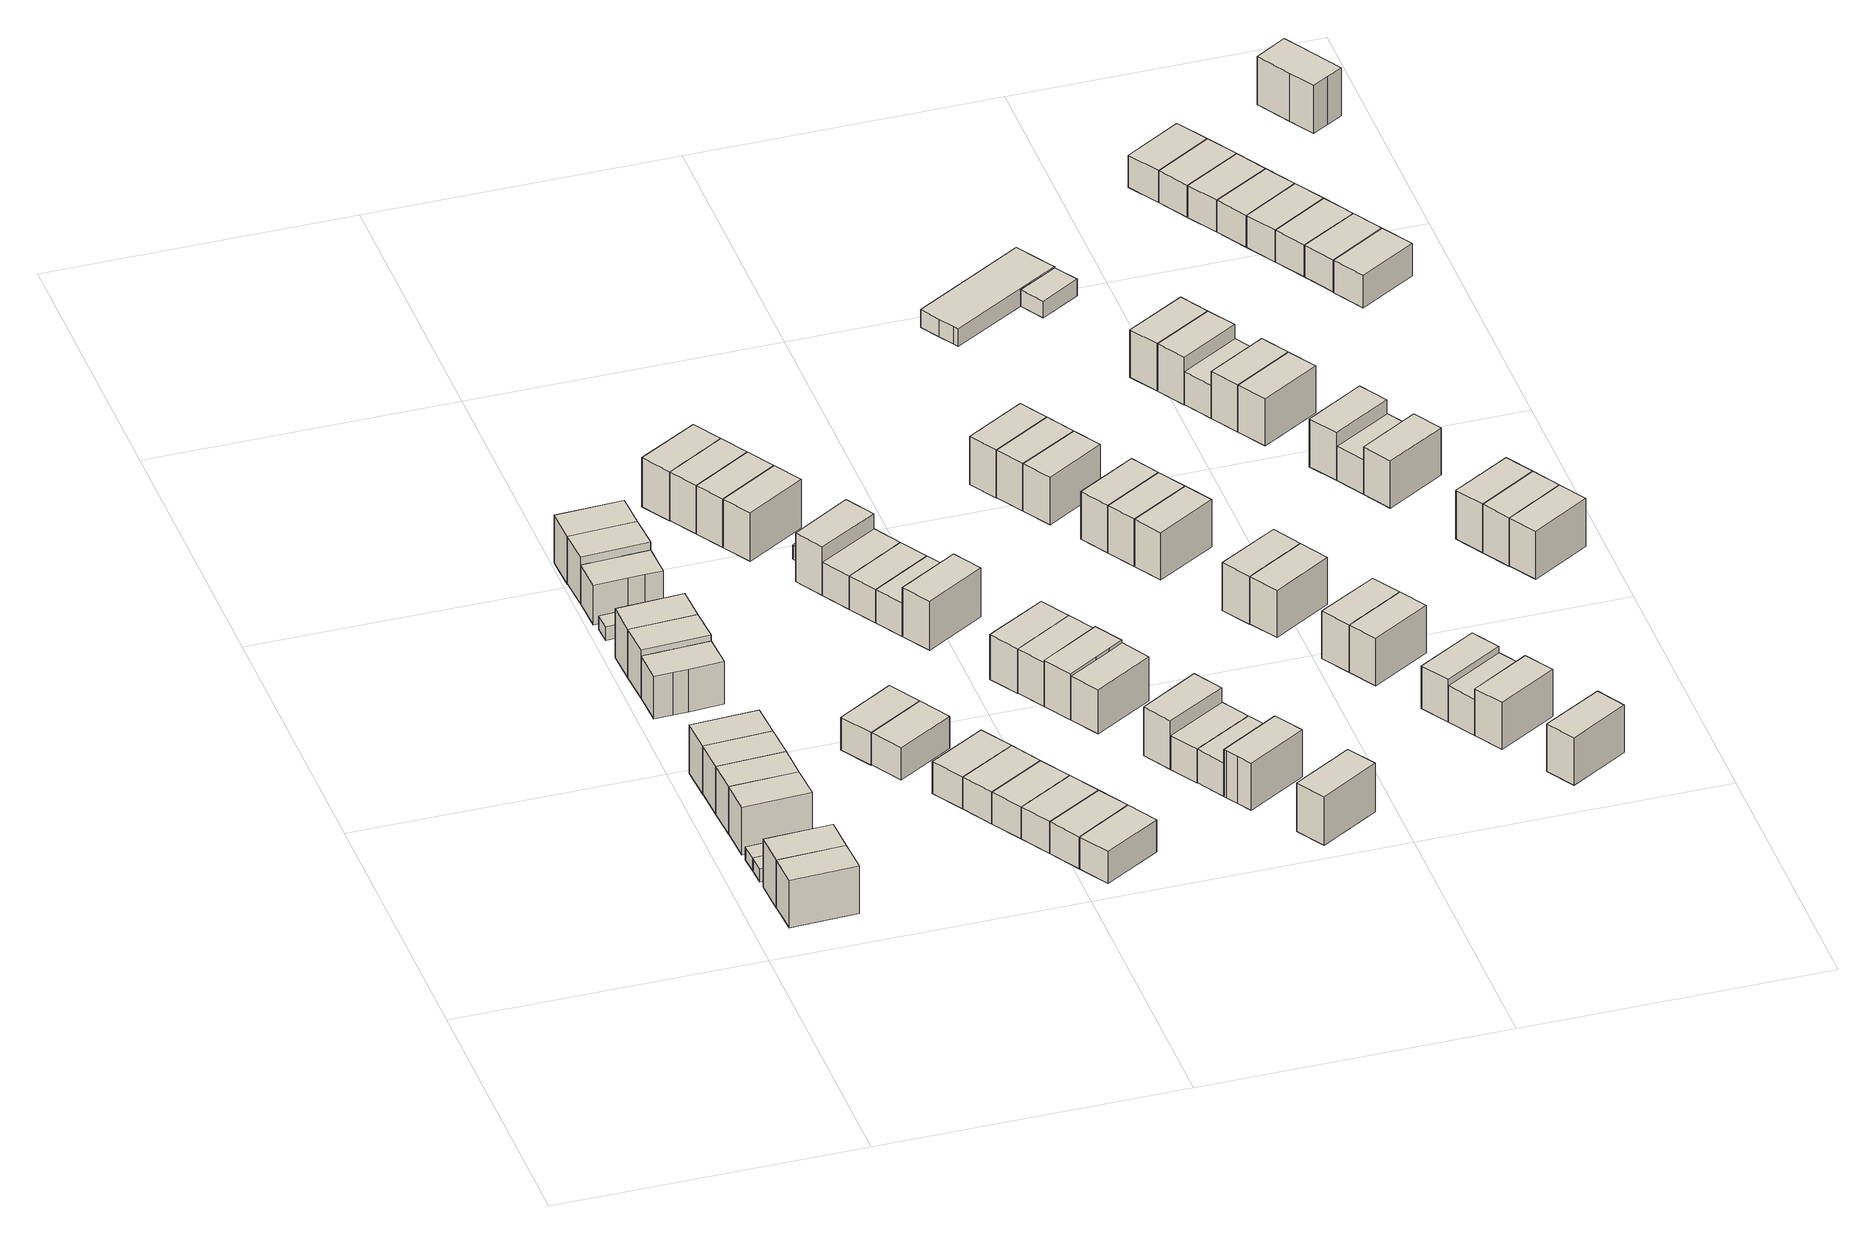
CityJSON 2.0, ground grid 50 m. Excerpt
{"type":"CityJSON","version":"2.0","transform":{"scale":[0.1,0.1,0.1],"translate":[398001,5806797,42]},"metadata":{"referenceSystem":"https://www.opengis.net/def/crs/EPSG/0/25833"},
"CityObjects":{
"building1":{"type":"Building","attributes":{"Gemeindeschluessel":"11000008","BezugspunktDach":"2200","function":"31001_1010","measuredHeight":8.62,"storeysAboveGround":2},"address":[{"country":"Germany","locality":"Berlin","thoroughfareNumber":"161","thoroughfareName":"Schönefelder Straße"}],"geometry":[{"type":"Solid","lod":"1","boundaries":[[[[0,1,2,3]],[[4,5,6,7]],[[4,7,3,2]],[[5,4,2,1]],[[6,5,1,0]],[[7,6,0,3]]]]}]},
"building2":{"type":"Building","attributes":{"Gemeindeschluessel":"11000008","BezugspunktDach":"2200","function":"31001_2463","measuredHeight":2.38,"storeysAboveGround":1},"address":[{"country":"Germany","locality":"Berlin","thoroughfareNumber":"159 (1)","thoroughfareName":"Schönefelder Straße"}],"geometry":[{"type":"Solid","lod":"1","boundaries":[[[[8,9,10,11]],[[12,13,14,15]],[[12,15,11,10]],[[13,12,10,9]],[[14,13,9,8]],[[15,14,8,11]]]]}]},
"building3":{"type":"Building","attributes":{"Gemeindeschluessel":"11000008","BezugspunktDach":"2200","function":"31001_2463","measuredHeight":2.4,"storeysAboveGround":1},"address":[{"country":"Germany","locality":"Berlin","thoroughfareNumber":"157 (1)","thoroughfareName":"Schönefelder Straße"}],"geometry":[{"type":"Solid","lod":"1","boundaries":[[[[11,10,16,17]],[[18,12,15,19]],[[18,19,17,16]],[[12,18,16,10]],[[15,12,10,11]],[[19,15,11,17]]]]}]},
"building4":{"type":"Building","attributes":{"Gemeindeschluessel":"11000008","BezugspunktDach":"2200","function":"31001_1010","measuredHeight":8.66,"storeysAboveGround":2},"address":[{"country":"Germany","locality":"Berlin","thoroughfareNumber":"159","thoroughfareName":"Schönefelder Straße"}],"geometry":[{"type":"Solid","lod":"1","boundaries":[[[[3,2,20,21]],[[22,23,24,25]],[[22,25,21,20]],[[23,22,20,2]],[[24,23,2,3]],[[25,24,3,21]]]]}]},
"building5":{"type":"Building","attributes":{"Gemeindeschluessel":"11000008","BezugspunktDach":"2200","function":"31001_1010","measuredHeight":8.6,"storeysAboveGround":2},"address":[{"country":"Germany","locality":"Berlin","thoroughfareNumber":"157","thoroughfareName":"Schönefelder Straße"}],"geometry":[{"type":"Solid","lod":"1","boundaries":[[[[26,27,28,29]],[[30,31,32,33]],[[30,33,29,28]],[[31,30,28,27]],[[32,31,27,26]],[[33,32,26,29]]]]}]},
"building6":{"type":"Building","attributes":{"Gemeindeschluessel":"11000008","BezugspunktDach":"2200","function":"31001_1010","measuredHeight":8.68,"storeysAboveGround":2},"address":[{"country":"Germany","locality":"Berlin","thoroughfareNumber":"155","thoroughfareName":"Schönefelder Straße"}],"geometry":[{"type":"Solid","lod":"1","boundaries":[[[[29,28,34,35]],[[36,37,38,39]],[[36,39,35,34]],[[37,36,34,28]],[[38,37,28,29]],[[39,38,29,35]]]]}]},
"building7":{"type":"Building","attributes":{"Gemeindeschluessel":"11000008","BezugspunktDach":"2200","function":"31001_1010","measuredHeight":8.7,"storeysAboveGround":2},"address":[{"country":"Germany","locality":"Berlin","thoroughfareNumber":"153","thoroughfareName":"Schönefelder Straße"}],"geometry":[{"type":"Solid","lod":"1","boundaries":[[[[35,34,40,41]],[[42,36,39,43]],[[42,43,41,40]],[[36,42,40,34]],[[39,36,34,35]],[[43,39,35,41]]]]}]},
"building8":{"type":"Building","attributes":{"Gemeindeschluessel":"11000008","BezugspunktDach":"2200","function":"31001_1010","measuredHeight":8.74,"storeysAboveGround":2},"address":[{"country":"Germany","locality":"Berlin","thoroughfareNumber":"151","thoroughfareName":"Schönefelder Straße"}],"geometry":[{"type":"Solid","lod":"1","boundaries":[[[[41,40,44,45]],[[46,47,48,49]],[[46,49,45,44]],[[47,46,44,40]],[[48,47,40,41]],[[49,48,41,45]]]]}]},
"building9":{"type":"Building","attributes":{"Gemeindeschluessel":"11000008","BezugspunktDach":"2200","function":"31001_1010","measuredHeight":8.68,"storeysAboveGround":2},"address":[{"country":"Germany","locality":"Berlin","thoroughfareNumber":"145","thoroughfareName":"Schönefelder Straße"}],"geometry":[{"type":"Solid","lod":"1","boundaries":[[[[50,51,52,53,54,55,56,57]],[[58,59,60,61,62,63,64,65]],[[58,65,57,56]],[[59,58,56,55]],[[60,59,55,54]],[[61,60,54,53]],[[62,61,53,52]],[[63,62,52,51]],[[64,63,51,50]],[[65,64,50,57]]]]}]},
"building10":{"type":"Building","attributes":{"Gemeindeschluessel":"11000008","BezugspunktDach":"2200","function":"31001_1010","measuredHeight":8.74,"storeysAboveGround":2},"address":[{"country":"Germany","locality":"Berlin","thoroughfareNumber":"143","thoroughfareName":"Schönefelder Straße"}],"geometry":[{"type":"Solid","lod":"1","boundaries":[[[[66,67,68,69]],[[70,60,65,71]],[[70,71,69,68]],[[60,70,68,67]],[[65,60,67,66]],[[71,65,66,69]]]]}]},
"building11":{"type":"Building","attributes":{"Gemeindeschluessel":"11000008","BezugspunktDach":"2200","function":"31001_1010","measuredHeight":8.75,"storeysAboveGround":2},"address":[{"country":"Germany","locality":"Berlin","thoroughfareNumber":"141","thoroughfareName":"Schönefelder Straße"}],"geometry":[{"type":"Solid","lod":"1","boundaries":[[[[69,68,72,73]],[[74,70,71,75]],[[74,75,73,72]],[[70,74,72,68]],[[71,70,68,69]],[[75,71,69,73]]]]}]},
"building12":{"type":"Building","attributes":{"Gemeindeschluessel":"11000008","BezugspunktDach":"2200","function":"31001_2463","measuredHeight":2.41,"storeysAboveGround":1},"address":[{"country":"Germany","locality":"Berlin","thoroughfareNumber":"139 (1)","thoroughfareName":"Schönefelder Straße"}],"geometry":[{"type":"Solid","lod":"1","boundaries":[[[[76,77,78,79]],[[80,81,82,83]],[[80,83,79,78]],[[81,80,78,77]],[[82,81,77,76]],[[83,82,76,79]]]]}]},
"building13":{"type":"Building","attributes":{"Gemeindeschluessel":"11000008","BezugspunktDach":"2200","function":"31001_1010","measuredHeight":8.63,"storeysAboveGround":2},"address":[{"country":"Germany","locality":"Berlin","thoroughfareNumber":"139","thoroughfareName":"Schönefelder Straße"}],"geometry":[{"type":"Solid","lod":"1","boundaries":[[[[84,85,86,87,88,89,90,91]],[[92,93,94,95,96,97,98,99]],[[92,99,91,90]],[[93,92,90,89]],[[94,93,89,88]],[[95,94,88,87]],[[96,95,87,86]],[[97,96,86,85]],[[98,97,85,84]],[[99,98,84,91]]]]}]},
"building14":{"type":"Building","attributes":{"Gemeindeschluessel":"11000008","BezugspunktDach":"2200","function":"31001_1010","measuredHeight":8.62,"storeysAboveGround":2},"address":[{"country":"Germany","locality":"Berlin","thoroughfareNumber":"137","thoroughfareName":"Schönefelder Straße"}],"geometry":[{"type":"Solid","lod":"1","boundaries":[[[[100,101,102,103]],[[104,94,99,105]],[[104,105,103,102]],[[94,104,102,101]],[[99,94,101,100]],[[105,99,100,103]]]]}]},
"building15":{"type":"Building","attributes":{"Gemeindeschluessel":"11000008","BezugspunktDach":"2200","function":"31001_1010","measuredHeight":8.71,"storeysAboveGround":2},"address":[{"country":"Germany","locality":"Berlin","thoroughfareNumber":"41","thoroughfareName":"Ursulinenstraße"}],"geometry":[{"type":"Solid","lod":"1","boundaries":[[[[103,102,106,107]],[[108,109,110,111]],[[108,111,107,106]],[[109,108,106,102]],[[110,109,102,103]],[[111,110,103,107]]]]}]},
"building16":{"type":"Building","attributes":{"Gemeindeschluessel":"11000008","BezugspunktDach":"2200","function":"31001_1010","measuredHeight":5.9,"storeysAboveGround":2},"address":[{"country":"Germany","locality":"Berlin","thoroughfareNumber":"64","thoroughfareName":"Lieselotte-Berger-Straße"}],"geometry":[{"type":"Solid","lod":"1","boundaries":[[[[112,113,114,115]],[[116,117,118,119]],[[116,119,115,114]],[[117,116,114,113]],[[118,117,113,112]],[[119,118,112,115]]]]}]},
"building17":{"type":"Building","attributes":{"Gemeindeschluessel":"11000008","BezugspunktDach":"2200","function":"31001_1010","measuredHeight":5.82,"storeysAboveGround":2},"address":[{"country":"Germany","locality":"Berlin","thoroughfareNumber":"64A","thoroughfareName":"Lieselotte-Berger-Straße"}],"geometry":[{"type":"Solid","lod":"1","boundaries":[[[[120,121,113,112]],[[122,123,124,125]],[[122,125,112,113]],[[123,122,113,121]],[[124,123,121,120]],[[125,124,120,112]]]]}]},
"building18":{"type":"Building","attributes":{"Gemeindeschluessel":"11000008","BezugspunktDach":"2200","function":"31001_1010","measuredHeight":5.88,"storeysAboveGround":2},"address":[{"country":"Germany","locality":"Berlin","thoroughfareNumber":"66","thoroughfareName":"Lieselotte-Berger-Straße"}],"geometry":[{"type":"Solid","lod":"1","boundaries":[[[[126,127,128,129]],[[130,131,132,133]],[[130,133,129,128]],[[131,130,128,127]],[[132,131,127,126]],[[133,132,126,129]]]]}]},
"building19":{"type":"Building","attributes":{"Gemeindeschluessel":"11000008","BezugspunktDach":"2200","function":"31001_1010","measuredHeight":5.82,"storeysAboveGround":2},"address":[{"country":"Germany","locality":"Berlin","thoroughfareNumber":"66A","thoroughfareName":"Lieselotte-Berger-Straße"}],"geometry":[{"type":"Solid","lod":"1","boundaries":[[[[134,135,127,126]],[[131,136,137,132]],[[131,132,126,127]],[[136,131,127,135]],[[137,136,135,134]],[[132,137,134,126]]]]}]},
"building20":{"type":"Building","attributes":{"Gemeindeschluessel":"11000008","BezugspunktDach":"2200","function":"31001_1010","measuredHeight":5.8,"storeysAboveGround":2},"address":[{"country":"Germany","locality":"Berlin","thoroughfareNumber":"66B","thoroughfareName":"Lieselotte-Berger-Straße"}],"geometry":[{"type":"Solid","lod":"1","boundaries":[[[[138,139,135,134]],[[136,140,141,137]],[[136,137,134,135]],[[140,136,135,139]],[[141,140,139,138]],[[137,141,138,134]]]]}]},
"building21":{"type":"Building","attributes":{"Gemeindeschluessel":"11000008","BezugspunktDach":"2200","function":"31001_1010","measuredHeight":5.81,"storeysAboveGround":2},"address":[{"country":"Germany","locality":"Berlin","thoroughfareNumber":"66C","thoroughfareName":"Lieselotte-Berger-Straße"}],"geometry":[{"type":"Solid","lod":"1","boundaries":[[[[142,143,139,138]],[[140,144,145,141]],[[140,141,138,139]],[[144,140,139,143]],[[145,144,143,142]],[[141,145,142,138]]]]}]},
"building22":{"type":"Building","attributes":{"Gemeindeschluessel":"11000008","BezugspunktDach":"2200","function":"31001_1010","measuredHeight":5.82,"storeysAboveGround":2},"address":[{"country":"Germany","locality":"Berlin","thoroughfareNumber":"66D","thoroughfareName":"Lieselotte-Berger-Straße"}],"geometry":[{"type":"Solid","lod":"1","boundaries":[[[[146,147,143,142]],[[144,148,149,145]],[[144,145,142,143]],[[148,144,143,147]],[[149,148,147,146]],[[145,149,146,142]]]]}]},
"building23":{"type":"Building","attributes":{"Gemeindeschluessel":"11000008","BezugspunktDach":"2200","function":"31001_1010","measuredHeight":5.81,"storeysAboveGround":2},"address":[{"country":"Germany","locality":"Berlin","thoroughfareNumber":"66E","thoroughfareName":"Lieselotte-Berger-Straße"}],"geometry":[{"type":"Solid","lod":"1","boundaries":[[[[150,151,147,146]],[[148,152,153,149]],[[148,149,146,147]],[[152,148,147,151]],[[153,152,151,150]],[[149,153,150,146]]]]}]},
"building24":{"type":"Building","attributes":{"Gemeindeschluessel":"11000008","BezugspunktDach":"2200","function":"31001_1010","measuredHeight":8.92,"storeysAboveGround":2},"address":[{"country":"Germany","locality":"Berlin","thoroughfareNumber":"10","thoroughfareName":"Friederike-Nadig-Straße"}],"geometry":[{"type":"Solid","lod":"1","boundaries":[[[[154,155,156,157]],[[158,159,160,161]],[[158,161,157,156]],[[159,158,156,155]],[[160,159,155,154]],[[161,160,154,157]]]]}]},
"building25":{"type":"Building","attributes":{"Gemeindeschluessel":"11000008","BezugspunktDach":"2200","function":"31001_1010","measuredHeight":8.83,"storeysAboveGround":2},"address":[{"country":"Germany","locality":"Berlin","thoroughfareNumber":"10A","thoroughfareName":"Friederike-Nadig-Straße"}],"geometry":[{"type":"Solid","lod":"1","boundaries":[[[[162,163,155,154]],[[164,165,166,167]],[[164,167,154,155]],[[165,164,155,163]],[[166,165,163,162]],[[167,166,162,154]]]]}]},
"building26":{"type":"Building","attributes":{"Gemeindeschluessel":"11000008","BezugspunktDach":"2200","function":"31001_1010","measuredHeight":8.81,"storeysAboveGround":2},"address":[{"country":"Germany","locality":"Berlin","thoroughfareNumber":"12","thoroughfareName":"Friederike-Nadig-Straße"}],"geometry":[{"type":"Solid","lod":"1","boundaries":[[[[168,169,163,162]],[[165,170,171,166]],[[165,166,162,163]],[[170,165,163,169]],[[171,170,169,168]],[[166,171,168,162]]]]}]},
"building27":{"type":"Building","attributes":{"Gemeindeschluessel":"11000008","BezugspunktDach":"2200","function":"31001_1010","measuredHeight":8.83,"storeysAboveGround":2},"address":[{"country":"Germany","locality":"Berlin","thoroughfareNumber":"12A","thoroughfareName":"Friederike-Nadig-Straße"}],"geometry":[{"type":"Solid","lod":"1","boundaries":[[[[172,173,169,168]],[[170,174,175,171]],[[170,171,168,169]],[[174,170,169,173]],[[175,174,173,172]],[[171,175,172,168]]]]}]},
"building28":{"type":"Building","attributes":{"Gemeindeschluessel":"11000008","BezugspunktDach":"2200","function":"31001_1010","measuredHeight":8.87,"storeysAboveGround":2},"address":[{"country":"Germany","locality":"Berlin","thoroughfareNumber":"14","thoroughfareName":"Friederike-Nadig-Straße"}],"geometry":[{"type":"Solid","lod":"1","boundaries":[[[[176,177,178,179]],[[180,181,182,183]],[[180,183,179,178]],[[181,180,178,177]],[[182,181,177,176]],[[183,182,176,179]]]]}]},
"building29":{"type":"Building","attributes":{"Gemeindeschluessel":"11000008","BezugspunktDach":"2200","function":"31001_2463","measuredHeight":2.55,"storeysAboveGround":1},"address":[{"country":"Germany","locality":"Berlin","thoroughfareNumber":"14 (1)","thoroughfareName":"Friederike-Nadig-Straße"}],"geometry":[{"type":"Solid","lod":"1","boundaries":[[[[184,185,186,187]],[[188,189,190,191]],[[188,191,187,186]],[[189,188,186,185]],[[190,189,185,184]],[[191,190,184,187]]]]}]},
"building30":{"type":"Building","attributes":{"Gemeindeschluessel":"11000008","BezugspunktDach":"2200","function":"31001_1010","measuredHeight":6.05,"storeysAboveGround":2},"address":[{"country":"Germany","locality":"Berlin","thoroughfareNumber":"14A","thoroughfareName":"Friederike-Nadig-Straße"}],"geometry":[{"type":"Solid","lod":"1","boundaries":[[[[192,193,194,195]],[[181,196,197,182]],[[181,182,195,194]],[[196,181,194,193]],[[197,196,193,192]],[[182,197,192,195]]]]}]},
"building31":{"type":"Building","attributes":{"Gemeindeschluessel":"11000008","BezugspunktDach":"2200","function":"31001_1010","measuredHeight":6.08,"storeysAboveGround":2},"address":[{"country":"Germany","locality":"Berlin","thoroughfareNumber":"16","thoroughfareName":"Friederike-Nadig-Straße"}],"geometry":[{"type":"Solid","lod":"1","boundaries":[[[[198,199,193,192]],[[196,200,201,197]],[[196,197,192,193]],[[200,196,193,199]],[[201,200,199,198]],[[197,201,198,192]]]]}]},
"building32":{"type":"Building","attributes":{"Gemeindeschluessel":"11000008","BezugspunktDach":"2200","function":"31001_1010","measuredHeight":6.08,"storeysAboveGround":2},"address":[{"country":"Germany","locality":"Berlin","thoroughfareNumber":"16A","thoroughfareName":"Friederike-Nadig-Straße"}],"geometry":[{"type":"Solid","lod":"1","boundaries":[[[[202,203,199,198]],[[200,204,205,201]],[[200,201,198,199]],[[204,200,199,203]],[[205,204,203,202]],[[201,205,202,198]]]]}]},
"building33":{"type":"Building","attributes":{"Gemeindeschluessel":"11000008","BezugspunktDach":"2200","function":"31001_1010","measuredHeight":8.86,"storeysAboveGround":2},"address":[{"country":"Germany","locality":"Berlin","thoroughfareNumber":"16B","thoroughfareName":"Friederike-Nadig-Straße"}],"geometry":[{"type":"Solid","lod":"1","boundaries":[[[[206,207,208,209]],[[204,210,211,205]],[[204,205,209,208]],[[210,204,208,207]],[[211,210,207,206]],[[205,211,206,209]]]]}]},
"building34":{"type":"Building","attributes":{"Gemeindeschluessel":"11000008","BezugspunktDach":"2200","function":"31001_1010","measuredHeight":8.06,"storeysAboveGround":2},"address":[{"country":"Germany","locality":"Berlin","thoroughfareNumber":"18","thoroughfareName":"Friederike-Nadig-Straße"}],"geometry":[{"type":"Solid","lod":"1","boundaries":[[[[212,213,214,215]],[[216,217,218,219]],[[216,219,215,214]],[[217,216,214,213]],[[218,217,213,212]],[[219,218,212,215]]]]}]},
"building35":{"type":"Building","attributes":{"Gemeindeschluessel":"11000008","BezugspunktDach":"2200","function":"31001_1010","measuredHeight":8.03,"storeysAboveGround":2},"address":[{"country":"Germany","locality":"Berlin","thoroughfareNumber":"18A","thoroughfareName":"Friederike-Nadig-Straße"}],"geometry":[{"type":"Solid","lod":"1","boundaries":[[[[220,221,213,212]],[[222,223,224,225]],[[222,225,212,213]],[[223,222,213,221]],[[224,223,221,220]],[[225,224,220,212]]]]}]},
"building36":{"type":"Building","attributes":{"Gemeindeschluessel":"11000008","BezugspunktDach":"2200","function":"31001_1010","measuredHeight":8.85,"storeysAboveGround":2},"address":[{"country":"Germany","locality":"Berlin","thoroughfareNumber":"20","thoroughfareName":"Friederike-Nadig-Straße"}],"geometry":[{"type":"Solid","lod":"1","boundaries":[[[[226,227,228,229,230,231,232,233]],[[234,235,223,236,237,238,239,224]],[[234,224,233,232]],[[235,234,232,231]],[[223,235,231,230]],[[236,223,230,229]],[[237,236,229,228]],[[238,237,228,227]],[[239,238,227,226]],[[224,239,226,233]]]]}]},
"building37":{"type":"Building","attributes":{"Gemeindeschluessel":"11000008","BezugspunktDach":"2200","function":"31001_1010","measuredHeight":8.03,"storeysAboveGround":2},"address":[{"country":"Germany","locality":"Berlin","thoroughfareNumber":"20A","thoroughfareName":"Friederike-Nadig-Straße"}],"geometry":[{"type":"Solid","lod":"1","boundaries":[[[[240,241,242,243]],[[236,244,245,239]],[[236,239,243,242]],[[244,236,242,241]],[[245,244,241,240]],[[239,245,240,243]]]]}]},
"building38":{"type":"Building","attributes":{"Gemeindeschluessel":"11000008","BezugspunktDach":"2200","function":"31001_1010","measuredHeight":8.77,"storeysAboveGround":2},"address":[{"country":"Germany","locality":"Berlin","thoroughfareNumber":"22","thoroughfareName":"Friederike-Nadig-Straße"}],"geometry":[{"type":"Solid","lod":"1","boundaries":[[[[246,247,248,249]],[[250,251,252,253]],[[250,253,249,248]],[[251,250,248,247]],[[252,251,247,246]],[[253,252,246,249]]]]}]},
"building39":{"type":"Building","attributes":{"Gemeindeschluessel":"11000008","BezugspunktDach":"2200","function":"31001_1010","measuredHeight":6.12,"storeysAboveGround":2},"address":[{"country":"Germany","locality":"Berlin","thoroughfareNumber":"22A","thoroughfareName":"Friederike-Nadig-Straße"}],"geometry":[{"type":"Solid","lod":"1","boundaries":[[[[254,255,256,257]],[[251,258,259,252]],[[251,252,257,256]],[[258,251,256,255]],[[259,258,255,254]],[[252,259,254,257]]]]}]},
"building40":{"type":"Building","attributes":{"Gemeindeschluessel":"11000008","BezugspunktDach":"2200","function":"31001_1010","measuredHeight":6.08,"storeysAboveGround":2},"address":[{"country":"Germany","locality":"Berlin","thoroughfareNumber":"24","thoroughfareName":"Friederike-Nadig-Straße"}],"geometry":[{"type":"Solid","lod":"1","boundaries":[[[[260,261,255,254]],[[262,263,264,265]],[[262,265,254,255]],[[263,262,255,261]],[[264,263,261,260]],[[265,264,260,254]]]]}]},
"building41":{"type":"Building","attributes":{"Gemeindeschluessel":"11000008","BezugspunktDach":"2200","function":"31001_1010","measuredHeight":8.82,"storeysAboveGround":2},"address":[{"country":"Germany","locality":"Berlin","thoroughfareNumber":"24A","thoroughfareName":"Friederike-Nadig-Straße"}],"geometry":[{"type":"Solid","lod":"1","boundaries":[[[[266,267,268,269,270,271,272,273]],[[263,274,275,276,277,278,279,264]],[[263,264,273,272]],[[274,263,272,271]],[[275,274,271,270]],[[276,275,270,269]],[[277,276,269,268]],[[278,277,268,267]],[[279,278,267,266]],[[264,279,266,273]]]]}]},
"building42":{"type":"Building","attributes":{"Gemeindeschluessel":"11000008","BezugspunktDach":"2200","function":"31001_1010","measuredHeight":8.88,"storeysAboveGround":2},"address":[{"country":"Germany","locality":"Berlin","thoroughfareNumber":"26","thoroughfareName":"Friederike-Nadig-Straße"}],"geometry":[{"type":"Solid","lod":"1","boundaries":[[[[280,281,282,283]],[[284,285,286,287]],[[284,287,283,282]],[[285,284,282,281]],[[286,285,281,280]],[[287,286,280,283]]]]}]},
"building43":{"type":"Building","attributes":{"Gemeindeschluessel":"11000008","BezugspunktDach":"2200","function":"31001_1010","measuredHeight":8.72,"storeysAboveGround":2},"address":[{"country":"Germany","locality":"Berlin","thoroughfareNumber":"11","thoroughfareName":"Friederike-Nadig-Straße"}],"geometry":[{"type":"Solid","lod":"1","boundaries":[[[[288,289,290,291]],[[292,293,294,295]],[[292,295,291,290]],[[293,292,290,289]],[[294,293,289,288]],[[295,294,288,291]]]]}]},
"building44":{"type":"Building","attributes":{"Gemeindeschluessel":"11000008","BezugspunktDach":"2200","function":"31001_1010","measuredHeight":8.63,"storeysAboveGround":2},"address":[{"country":"Germany","locality":"Berlin","thoroughfareNumber":"11A","thoroughfareName":"Friederike-Nadig-Straße"}],"geometry":[{"type":"Solid","lod":"1","boundaries":[[[[296,297,289,288]],[[298,299,300,301]],[[298,301,288,289]],[[299,298,289,297]],[[300,299,297,296]],[[301,300,296,288]]]]}]},
"building45":{"type":"Building","attributes":{"Gemeindeschluessel":"11000008","BezugspunktDach":"2200","function":"31001_1010","measuredHeight":8.63,"storeysAboveGround":2},"address":[{"country":"Germany","locality":"Berlin","thoroughfareNumber":"13","thoroughfareName":"Friederike-Nadig-Straße"}],"geometry":[{"type":"Solid","lod":"1","boundaries":[[[[302,303,297,296]],[[299,304,305,300]],[[299,300,296,297]],[[304,299,297,303]],[[305,304,303,302]],[[300,305,302,296]]]]}]},
"building46":{"type":"Building","attributes":{"Gemeindeschluessel":"11000008","BezugspunktDach":"2200","function":"31001_1010","measuredHeight":8.62,"storeysAboveGround":2},"address":[{"country":"Germany","locality":"Berlin","thoroughfareNumber":"15","thoroughfareName":"Friederike-Nadig-Straße"}],"geometry":[{"type":"Solid","lod":"1","boundaries":[[[[306,307,308,309]],[[310,311,312,313]],[[310,313,309,308]],[[311,310,308,307]],[[312,311,307,306]],[[313,312,306,309]]]]}]},
"building47":{"type":"Building","attributes":{"Gemeindeschluessel":"11000008","BezugspunktDach":"2200","function":"31001_1010","measuredHeight":8.59,"storeysAboveGround":2},"address":[{"country":"Germany","locality":"Berlin","thoroughfareNumber":"15A","thoroughfareName":"Friederike-Nadig-Straße"}],"geometry":[{"type":"Solid","lod":"1","boundaries":[[[[314,315,307,306]],[[311,316,317,312]],[[311,312,306,307]],[[316,311,307,315]],[[317,316,315,314]],[[312,317,314,306]]]]}]},
"building48":{"type":"Building","attributes":{"Gemeindeschluessel":"11000008","BezugspunktDach":"2200","function":"31001_1010","measuredHeight":8.59,"storeysAboveGround":2},"address":[{"country":"Germany","locality":"Berlin","thoroughfareNumber":"15B","thoroughfareName":"Friederike-Nadig-Straße"}],"geometry":[{"type":"Solid","lod":"1","boundaries":[[[[318,319,315,314]],[[316,320,321,317]],[[316,317,314,315]],[[320,316,315,319]],[[321,320,319,318]],[[317,321,318,314]]]]}]},
"building49":{"type":"Building","attributes":{"Gemeindeschluessel":"11000008","BezugspunktDach":"2200","function":"31001_1010","measuredHeight":8.66,"storeysAboveGround":2},"address":[{"country":"Germany","locality":"Berlin","thoroughfareNumber":"17","thoroughfareName":"Friederike-Nadig-Straße"}],"geometry":[{"type":"Solid","lod":"1","boundaries":[[[[322,323,324,325]],[[326,327,328,329]],[[326,329,325,324]],[[327,326,324,323]],[[328,327,323,322]],[[329,328,322,325]]]]}]},
"building50":{"type":"Building","attributes":{"Gemeindeschluessel":"11000008","BezugspunktDach":"2200","function":"31001_1010","measuredHeight":8.59,"storeysAboveGround":2},"address":[{"country":"Germany","locality":"Berlin","thoroughfareNumber":"17A","thoroughfareName":"Friederike-Nadig-Straße"}],"geometry":[{"type":"Solid","lod":"1","boundaries":[[[[330,331,323,322]],[[332,333,334,335]],[[332,335,322,323]],[[333,332,323,331]],[[334,333,331,330]],[[335,334,330,322]]]]}]},
"building51":{"type":"Building","attributes":{"Gemeindeschluessel":"11000008","BezugspunktDach":"2200","function":"31001_1010","measuredHeight":8.56,"storeysAboveGround":2},"address":[{"country":"Germany","locality":"Berlin","thoroughfareNumber":"19","thoroughfareName":"Friederike-Nadig-Straße"}],"geometry":[{"type":"Solid","lod":"1","boundaries":[[[[336,337,338,339]],[[340,341,342,343]],[[340,343,339,338]],[[341,340,338,337]],[[342,341,337,336]],[[343,342,336,339]]]]}]},
"building52":{"type":"Building","attributes":{"Gemeindeschluessel":"11000008","BezugspunktDach":"2200","function":"31001_1010","measuredHeight":8.59,"storeysAboveGround":2},"address":[{"country":"Germany","locality":"Berlin","thoroughfareNumber":"19A","thoroughfareName":"Friederike-Nadig-Straße"}],"geometry":[{"type":"Solid","lod":"1","boundaries":[[[[344,345,337,336]],[[341,346,347,342]],[[341,342,336,337]],[[346,341,337,345]],[[347,346,345,344]],[[342,347,344,336]]]]}]},
"building53":{"type":"Building","attributes":{"Gemeindeschluessel":"11000008","BezugspunktDach":"2200","function":"31001_1010","measuredHeight":8.73,"storeysAboveGround":2},"address":[{"country":"Germany","locality":"Berlin","thoroughfareNumber":"21","thoroughfareName":"Friederike-Nadig-Straße"}],"geometry":[{"type":"Solid","lod":"1","boundaries":[[[[348,349,350,351]],[[352,353,354,355]],[[352,355,351,350]],[[353,352,350,349]],[[354,353,349,348]],[[355,354,348,351]]]]}]},
"building54":{"type":"Building","attributes":{"Gemeindeschluessel":"11000008","BezugspunktDach":"2200","function":"31001_1010","measuredHeight":6.64,"storeysAboveGround":2},"address":[{"country":"Germany","locality":"Berlin","thoroughfareNumber":"21A","thoroughfareName":"Friederike-Nadig-Straße"}],"geometry":[{"type":"Solid","lod":"1","boundaries":[[[[356,357,358,359]],[[353,360,361,354]],[[353,354,359,358]],[[360,353,358,357]],[[361,360,357,356]],[[354,361,356,359]]]]}]},
"building55":{"type":"Building","attributes":{"name":"Lydia Gemeinde","Gemeindeschluessel":"11000008","function":"31001_3044"},"address":[{"country":"Germany","locality":"Berlin","thoroughfareNumber":"35","thoroughfareName":"Ursulinenstraße"}],"children":["building55-1","building55-2"]},
"building55-1":{"type":"BuildingPart","attributes":{"BezugspunktDach":"2200","measuredHeight":3.25,"storeysAboveGround":1},"parents":["building55"],"geometry":[{"type":"MultiSurface","lod":"1","boundaries":[[[362,363,364,365,366,367,368,369]],[[370,371,372,373,374,375,376,377]],[[370,377,369,368]],[[371,370,368,367]],[[372,371,367,366]],[[373,372,366,365]],[[374,373,378,379,380,365,364]],[[375,374,364,363]],[[376,375,363,362]],[[377,376,362,369]],[[380,379,378,373]]]}]},
"building55-2":{"type":"BuildingPart","attributes":{"BezugspunktDach":"2200","measuredHeight":2.95,"storeysAboveGround":1},"parents":["building55"],"geometry":[{"type":"Solid","lod":"1","boundaries":[[[[381,382,380,379]],[[373,383,384,378]],[[383,373,380,382]],[[384,383,382,381]],[[378,384,381,379]],[[373,378,379,380]]]]}]},
"building56":{"type":"Building","attributes":{"Gemeindeschluessel":"11000008","BezugspunktDach":"2200","function":"31001_1010","measuredHeight":8.51,"storeysAboveGround":2},"address":[{"country":"Germany","locality":"Berlin","thoroughfareNumber":"21B","thoroughfareName":"Friederike-Nadig-Straße"}],"geometry":[{"type":"Solid","lod":"1","boundaries":[[[[385,386,387,388]],[[360,389,390,361]],[[360,361,388,387]],[[389,360,387,386]],[[390,389,386,385]],[[361,390,385,388]]]]}]},
"building57":{"type":"Building","attributes":{"Gemeindeschluessel":"11000008","BezugspunktDach":"2200","function":"31001_1010","measuredHeight":8.6,"storeysAboveGround":2},"address":[{"country":"Germany","locality":"Berlin","thoroughfareNumber":"23","thoroughfareName":"Friederike-Nadig-Straße"}],"geometry":[{"type":"Solid","lod":"1","boundaries":[[[[391,392,393,394]],[[395,396,397,398]],[[395,398,394,393]],[[396,395,393,392]],[[397,396,392,391]],[[398,397,391,394]]]]}]},
"building58":{"type":"Building","attributes":{"Gemeindeschluessel":"11000008","BezugspunktDach":"2200","function":"31001_1010","measuredHeight":8.65,"storeysAboveGround":2},"address":[{"country":"Germany","locality":"Berlin","thoroughfareNumber":"10","thoroughfareName":"Elisabeth-Selbert-Straße"}],"geometry":[{"type":"Solid","lod":"1","boundaries":[[[[399,400,401,402]],[[403,404,405,406]],[[403,406,402,401]],[[404,403,401,400]],[[405,404,400,399]],[[406,405,399,402]]]]}]},
"building59":{"type":"Building","attributes":{"Gemeindeschluessel":"11000008","BezugspunktDach":"2200","function":"31001_1010","measuredHeight":8.6,"storeysAboveGround":2},"address":[{"country":"Germany","locality":"Berlin","thoroughfareNumber":"10A","thoroughfareName":"Elisabeth-Selbert-Straße"}],"geometry":[{"type":"Solid","lod":"1","boundaries":[[[[407,408,400,399]],[[404,409,410,405]],[[404,405,399,400]],[[409,404,400,408]],[[410,409,408,407]],[[405,410,407,399]]]]}]},
"building60":{"type":"Building","attributes":{"Gemeindeschluessel":"11000008","BezugspunktDach":"2200","function":"31001_1010","measuredHeight":6.06,"storeysAboveGround":2},"address":[{"country":"Germany","locality":"Berlin","thoroughfareNumber":"12","thoroughfareName":"Elisabeth-Selbert-Straße"}],"geometry":[{"type":"Solid","lod":"1","boundaries":[[[[411,412,413,414]],[[415,416,417,418]],[[415,418,414,413]],[[416,415,413,412]],[[417,416,412,411]],[[418,417,411,414]]]]}]},
"building61":{"type":"Building","attributes":{"Gemeindeschluessel":"11000008","BezugspunktDach":"2200","function":"31001_1010","measuredHeight":8.47,"storeysAboveGround":2},"address":[{"country":"Germany","locality":"Berlin","thoroughfareNumber":"12A","thoroughfareName":"Elisabeth-Selbert-Straße"}],"geometry":[{"type":"Solid","lod":"1","boundaries":[[[[419,420,421,422]],[[416,423,424,417]],[[416,417,422,421]],[[423,416,421,420]],[[424,423,420,419]],[[417,424,419,422]]]]}]},
"building62":{"type":"Building","attributes":{"Gemeindeschluessel":"11000008","BezugspunktDach":"2200","function":"31001_1010","measuredHeight":8.46,"storeysAboveGround":2},"address":[{"country":"Germany","locality":"Berlin","thoroughfareNumber":"14","thoroughfareName":"Elisabeth-Selbert-Straße"}],"geometry":[{"type":"Solid","lod":"1","boundaries":[[[[425,426,420,419]],[[423,427,428,424]],[[423,424,419,420]],[[427,423,420,426]],[[428,427,426,425]],[[424,428,425,419]]]]}]},
"building63":{"type":"Building","attributes":{"Gemeindeschluessel":"11000008","BezugspunktDach":"2200","function":"31001_1010","measuredHeight":8.66,"storeysAboveGround":2},"address":[{"country":"Germany","locality":"Berlin","thoroughfareNumber":"16","thoroughfareName":"Elisabeth-Selbert-Straße"}],"geometry":[{"type":"Solid","lod":"1","boundaries":[[[[429,430,431,432]],[[433,434,435,436]],[[433,436,432,431]],[[434,433,431,430]],[[435,434,430,429]],[[436,435,429,432]]]]}]},
"building64":{"type":"Building","attributes":{"Gemeindeschluessel":"11000008","BezugspunktDach":"2200","function":"31001_1010","measuredHeight":6.14,"storeysAboveGround":2},"address":[{"country":"Germany","locality":"Berlin","thoroughfareNumber":"16A","thoroughfareName":"Elisabeth-Selbert-Straße"}],"geometry":[{"type":"Solid","lod":"1","boundaries":[[[[437,438,439,440]],[[434,441,442,435]],[[434,435,440,439]],[[441,434,439,438]],[[442,441,438,437]],[[435,442,437,440]]]]}]},
"building65":{"type":"Building","attributes":{"Gemeindeschluessel":"11000008","BezugspunktDach":"2200","function":"31001_1010","measuredHeight":8.56,"storeysAboveGround":2},"address":[{"country":"Germany","locality":"Berlin","thoroughfareNumber":"18","thoroughfareName":"Elisabeth-Selbert-Straße"}],"geometry":[{"type":"Solid","lod":"1","boundaries":[[[[443,444,445,446]],[[441,447,448,442]],[[441,442,446,445]],[[447,441,445,444]],[[448,447,444,443]],[[442,448,443,446]]]]}]},
"building66":{"type":"Building","attributes":{"Gemeindeschluessel":"11000008","BezugspunktDach":"2200","function":"31001_1010","measuredHeight":8.74,"storeysAboveGround":2},"address":[{"country":"Germany","locality":"Berlin","thoroughfareNumber":"20","thoroughfareName":"Elisabeth-Selbert-Straße"}],"geometry":[{"type":"Solid","lod":"1","boundaries":[[[[449,450,451,452]],[[453,454,455,456]],[[453,456,452,451]],[[454,453,451,450]],[[455,454,450,449]],[[456,455,449,452]]]]}]},
"building67":{"type":"Building","attributes":{"Gemeindeschluessel":"11000008","BezugspunktDach":"2200","function":"31001_1010","measuredHeight":8.74,"storeysAboveGround":2},"address":[{"country":"Germany","locality":"Berlin","thoroughfareNumber":"20A","thoroughfareName":"Elisabeth-Selbert-Straße"}],"geometry":[{"type":"Solid","lod":"1","boundaries":[[[[457,458,450,449]],[[454,459,460,455]],[[454,455,449,450]],[[459,454,450,458]],[[460,459,458,457]],[[455,460,457,449]]]]}]},
"building68":{"type":"Building","attributes":{"Gemeindeschluessel":"11000008","BezugspunktDach":"2200","function":"31001_1010","measuredHeight":8.71,"storeysAboveGround":2},"address":[{"country":"Germany","locality":"Berlin","thoroughfareNumber":"22","thoroughfareName":"Elisabeth-Selbert-Straße"}],"geometry":[{"type":"Solid","lod":"1","boundaries":[[[[461,462,458,457]],[[463,464,465,466]],[[463,466,457,458]],[[464,463,458,462]],[[465,464,462,461]],[[466,465,461,457]]]]}]},
"building69":{"type":"Building","attributes":{"Gemeindeschluessel":"11000008","BezugspunktDach":"2200","function":"31001_1010","measuredHeight":5.89,"storeysAboveGround":2},"address":[{"country":"Germany","locality":"Berlin","thoroughfareNumber":"11","thoroughfareName":"Elisabeth-Selbert-Straße"}],"geometry":[{"type":"Solid","lod":"1","boundaries":[[[[467,468,469,470]],[[471,472,473,474]],[[471,474,470,469]],[[472,471,469,468]],[[473,472,468,467]],[[474,473,467,470]]]]}]},
"building70":{"type":"Building","attributes":{"Gemeindeschluessel":"11000008","BezugspunktDach":"2200","function":"31001_1010","measuredHeight":5.88,"storeysAboveGround":2},"address":[{"country":"Germany","locality":"Berlin","thoroughfareNumber":"11A","thoroughfareName":"Elisabeth-Selbert-Straße"}],"geometry":[{"type":"Solid","lod":"1","boundaries":[[[[475,476,468,467]],[[472,477,478,473]],[[472,473,467,468]],[[477,472,468,476]],[[478,477,476,475]],[[473,478,475,467]]]]}]},
"building71":{"type":"Building","attributes":{"Gemeindeschluessel":"11000008","BezugspunktDach":"2200","function":"31001_1010","measuredHeight":5.86,"storeysAboveGround":2},"address":[{"country":"Germany","locality":"Berlin","thoroughfareNumber":"11B","thoroughfareName":"Elisabeth-Selbert-Straße"}],"geometry":[{"type":"Solid","lod":"1","boundaries":[[[[479,480,476,475]],[[477,481,482,478]],[[477,478,475,476]],[[481,477,476,480]],[[482,481,480,479]],[[478,482,479,475]]]]}]},
"building72":{"type":"Building","attributes":{"Gemeindeschluessel":"11000008","BezugspunktDach":"2200","function":"31001_1010","measuredHeight":5.84,"storeysAboveGround":2},"address":[{"country":"Germany","locality":"Berlin","thoroughfareNumber":"11C","thoroughfareName":"Elisabeth-Selbert-Straße"}],"geometry":[{"type":"Solid","lod":"1","boundaries":[[[[483,484,480,479]],[[481,485,486,482]],[[481,482,479,480]],[[485,481,480,484]],[[486,485,484,483]],[[482,486,483,479]]]]}]},
"building73":{"type":"Building","attributes":{"Gemeindeschluessel":"11000008","BezugspunktDach":"2200","function":"31001_1010","measuredHeight":5.88,"storeysAboveGround":2},"address":[{"country":"Germany","locality":"Berlin","thoroughfareNumber":"13","thoroughfareName":"Elisabeth-Selbert-Straße"}],"geometry":[{"type":"Solid","lod":"1","boundaries":[[[[487,488,484,483]],[[485,489,490,486]],[[485,486,483,484]],[[489,485,484,488]],[[490,489,488,487]],[[486,490,487,483]]]]}]},
"building74":{"type":"Building","attributes":{"Gemeindeschluessel":"11000008","BezugspunktDach":"2200","function":"31001_1010","measuredHeight":5.88,"storeysAboveGround":2},"address":[{"country":"Germany","locality":"Berlin","thoroughfareNumber":"13A","thoroughfareName":"Elisabeth-Selbert-Straße"}],"geometry":[{"type":"Solid","lod":"1","boundaries":[[[[491,492,488,487]],[[489,493,494,490]],[[489,490,487,488]],[[493,489,488,492]],[[494,493,492,491]],[[490,494,491,487]]]]}]},
"building75":{"type":"Building","attributes":{"Gemeindeschluessel":"11000008","BezugspunktDach":"2200","function":"31001_1010","measuredHeight":5.88,"storeysAboveGround":2},"address":[{"country":"Germany","locality":"Berlin","thoroughfareNumber":"13B","thoroughfareName":"Elisabeth-Selbert-Straße"}],"geometry":[{"type":"Solid","lod":"1","boundaries":[[[[495,496,492,491]],[[493,497,498,494]],[[493,494,491,492]],[[497,493,492,496]],[[498,497,496,495]],[[494,498,495,491]]]]}]},
"building76":{"type":"Building","attributes":{"Gemeindeschluessel":"11000008","BezugspunktDach":"2200","function":"31001_1010","measuredHeight":5.93,"storeysAboveGround":2},"address":[{"country":"Germany","locality":"Berlin","thoroughfareNumber":"13C","thoroughfareName":"Elisabeth-Selbert-Straße"}],"geometry":[{"type":"Solid","lod":"1","boundaries":[[[[499,500,496,495]],[[501,502,503,504]],[[501,504,495,496]],[[502,501,496,500]],[[503,502,500,499]],[[504,503,499,495]]]]}]},
"building77":{"type":"Building","attributes":{"Gemeindeschluessel":"11000008","BezugspunktDach":"2200","function":"31001_1010","measuredHeight":8.97,"storeysAboveGround":3},"address":[{"country":"Germany","locality":"Berlin","thoroughfareNumber":"33","thoroughfareName":"Ursulinenstraße"}],"geometry":[{"type":"Solid","lod":"1","boundaries":[[[[505,506,507,508,509,510,511]],[[512,513,514,515,516,517,518]],[[512,518,511,510]],[[513,512,510,509]],[[514,513,509,508]],[[515,514,508,507]],[[516,515,507,506]],[[517,516,506,505]],[[518,517,505,511]]]]}]}
},
"vertices":[
[48,52,102],[158,56,102],[155,112,102],[45,107,102],[155,112,16],[158,56,16],[48,52,16],[45,107,16],
[42,178,39],[102,181,39],[101,211,39],[41,208,39],[101,211,15],[102,181,15],[42,178,15],[41,208,15],
[99,241,39],[39,238,39],[99,241,15],[39,238,15],
[153,169,102],[43,164,102],[153,169,15],[155,112,15],[45,107,15],[43,164,15],
[38,253,100],[149,258,100],[146,315,100],[36,310,100],[146,315,14],[149,258,14],[38,253,14],[36,310,14],
[144,370,100],[33,365,100],[144,370,13],[146,315,13],[36,310,13],[33,365,13],
[141,426,100],[31,421,100],[141,426,13],[31,421,13],
[138,483,100],[28,478,100],[138,483,12],[141,426,12],[31,421,12],[28,478,12],
[21,629,87],[51,630,87],[76,631,87],[132,634,87],[129,690,87],[74,688,87],[48,686,87],[19,685,87],[48,686,10],[74,688,10],[129,690,10],[132,634,10],[76,631,10],[51,630,10],[21,629,10],[19,685,10],
[19,685,98],[129,690,98],[126,746,98],[16,741,98],[126,746,10],[16,741,10],
[124,803,98],[14,797,98],[124,803,10],[14,797,10],
[14,843,34],[84,847,34],[83,877,34],[13,873,34],[83,877,9],[84,847,9],[14,843,9],[13,873,9],
[9,887,80],[64,890,80],[91,891,80],[119,892,80],[117,948,80],[62,946,80],[35,945,80],[7,943,80],[35,945,9],[62,946,9],[117,948,9],[119,892,9],[91,891,9],[64,890,9],[9,887,9],[7,943,9],
[7,943,95],[117,948,95],[114,1004,95],[4,999,95],[114,1004,9],[4,999,9],
[112,1061,95],[2,1056,95],[112,1061,8],[114,1004,8],[4,999,8],[2,1056,8],
[290,414,73],[383,470,73],[352,521,73],[259,465,73],[352,521,14],[383,470,14],[290,414,14],[259,465,14],
[320,363,73],[413,419,73],[383,470,15],[413,419,15],[320,363,15],[290,414,15],
[383,260,77],[476,315,77],[445,366,77],[352,311,77],[445,366,19],[476,315,19],[383,260,19],[352,311,19],
[412,210,77],[505,265,77],[505,265,19],[412,210,19],
[442,161,77],[535,216,77],[535,216,19],[442,161,19],
[471,112,77],[564,167,77],[564,167,19],[471,112,19],
[501,62,77],[594,118,77],[594,118,19],[501,62,19],
[530,13,77],[623,69,77],[623,69,19],[530,13,19],
[198,1110,95],[296,1169,95],[268,1215,95],[170,1157,95],[268,1215,6],[296,1169,6],[198,1110,6],[170,1157,6],
[225,1065,95],[323,1124,95],[296,1169,7],[323,1124,7],[225,1065,7],[198,1110,7],
[252,1020,95],[350,1079,95],[350,1079,7],[252,1020,7],
[280,974,95],[378,1033,95],[378,1033,7],[280,974,7],
[353,852,100],[451,910,100],[423,957,100],[326,898,100],[423,957,12],[451,910,12],[353,852,12],[326,898,12],
[356,933,35],[416,969,35],[401,994,35],[341,958,35],[401,994,9],[416,969,9],[356,933,9],[341,958,9],
[380,806,73],[478,865,73],[451,910,73],[353,852,73],[478,865,12],[380,806,12],
[407,761,73],[505,820,73],[505,820,12],[407,761,12],
[434,716,73],[532,775,73],[532,775,12],[434,716,12],
[462,670,101],[560,729,101],[532,775,101],[434,716,101],[560,729,12],[462,670,12],
[551,522,96],[649,581,96],[621,627,96],[523,569,96],[621,627,15],[649,581,15],[551,522,15],[523,569,15],
[578,477,96],[676,536,96],[649,581,16],[676,536,16],[578,477,16],[551,522,16],
[605,432,100],[654,461,100],[679,476,100],[703,491,100],[676,536,100],[627,506,100],[601,491,100],[578,477,100],[601,491,16],[627,506,16],[703,491,16],[679,476,16],[654,461,16],[605,432,16],
[633,386,96],[730,444,96],[703,491,96],[605,432,96],[730,444,16],[633,386,16],
[706,263,107],[804,321,107],[776,368,107],[679,309,107],[776,368,19],[804,321,19],[706,263,19],[679,309,19],
[733,218,81],[831,276,81],[804,321,81],[706,263,81],[831,276,19],[733,218,19],
[760,172,81],[858,231,81],[831,276,20],[858,231,20],[760,172,20],[733,218,20],
[763,167,105],[774,149,105],[788,126,105],[886,185,105],[883,190,105],[872,208,105],[858,231,105],[760,172,105],[872,208,20],[883,190,20],[886,185,20],[788,126,20],[774,149,20],[763,167,20],
[862,3,112],[960,62,112],[932,108,112],[834,49,112],[932,108,24],[960,62,24],[862,3,24],[834,49,24],
[675,1017,95],[772,1075,95],[745,1120,95],[648,1062,95],[745,1120,8],[772,1075,8],[675,1017,8],[648,1062,8],
[702,972,95],[799,1029,95],[772,1075,9],[799,1029,9],[702,972,9],[675,1017,9],
[730,926,95],[826,984,95],[826,984,9],[730,926,9],
[788,828,98],[885,886,98],[858,932,98],[761,874,98],[858,932,12],[885,886,12],[788,828,12],[761,874,12],
[815,783,98],[912,841,98],[912,841,12],[815,783,12],
[842,738,98],[939,796,98],[939,796,12],[842,738,12],
[932,588,101],[1029,646,101],[1002,692,101],[904,634,101],[1002,692,14],[1029,646,14],[932,588,14],[904,634,14],
[960,542,101],[1056,600,101],[1029,646,15],[1056,600,15],[960,542,15],[932,588,15],
[1033,420,105],[1130,478,105],[1102,523,105],[1005,466,105],[1102,523,19],[1130,478,19],[1033,420,19],[1005,466,19],
[1060,375,105],[1157,433,105],[1157,433,19],[1060,375,19],
[1133,252,98],[1230,310,98],[1203,355,98],[1106,297,98],[1203,355,21],[1230,310,21],[1133,252,21],[1106,297,21],
[1160,207,87],[1257,265,87],[1230,310,87],[1133,252,87],[1257,265,21],[1160,207,21],
[722,1443,34],[737,1419,34],[741,1411,34],[925,1520,34],[920,1528,34],[905,1552,34],[886,1584,34],[703,1475,34],[886,1584,2],[905,1552,2],[920,1528,2],[925,1520,2],[741,1411,2],[737,1419,2],[722,1443,2],[703,1475,2],[860,1482,2],[860,1482,32],[925,1520,32],
[883,1443,32],[948,1482,32],[948,1482,2],[883,1443,2],
[1188,161,106],[1285,219,106],[1257,265,106],[1160,207,106],[1285,219,21],[1188,161,21],
[1261,39,109],[1357,96,109],[1330,142,109],[1233,85,109],[1330,142,23],[1357,96,23],[1261,39,23],[1233,85,23],
[984,1203,96],[1080,1260,96],[1053,1306,96],[956,1249,96],[1053,1306,10],[1080,1260,10],[984,1203,10],[956,1249,10],
[1011,1157,96],[1108,1215,96],[1108,1215,10],[1011,1157,10],
[1038,1111,71],[1135,1169,71],[1108,1215,71],[1011,1157,71],[1108,1215,11],[1135,1169,11],[1038,1111,11],[1011,1157,11],
[1065,1066,96],[1162,1124,96],[1135,1169,96],[1038,1111,96],[1162,1124,11],[1065,1066,11],
[1093,1020,96],[1190,1078,96],[1190,1078,11],[1093,1020,11],
[1166,900,101],[1262,957,101],[1234,1003,101],[1138,945,101],[1234,1003,14],[1262,957,14],[1166,900,14],[1138,945,14],
[1193,854,76],[1289,912,76],[1262,957,76],[1166,900,76],[1289,912,14],[1193,854,14],
[1220,808,100],[1317,866,100],[1289,912,100],[1193,854,100],[1317,866,14],[1220,808,14],
[1314,653,106],[1410,711,106],[1383,756,106],[1287,699,106],[1383,756,18],[1410,711,18],[1314,653,18],[1287,699,18],
[1341,608,106],[1437,666,106],[1437,666,18],[1341,608,18],
[1368,563,106],[1464,621,106],[1437,666,19],[1464,621,19],[1368,563,19],[1341,608,19],
[1132,1663,67],[1225,1719,67],[1194,1770,67],[1101,1714,67],[1194,1770,9],[1225,1719,9],[1132,1663,9],[1101,1714,9],
[1161,1614,67],[1255,1670,67],[1255,1670,9],[1161,1614,9],
[1191,1565,67],[1284,1620,67],[1284,1620,9],[1191,1565,9],
[1221,1515,67],[1314,1571,67],[1314,1571,9],[1221,1515,9],
[1250,1466,67],[1343,1522,67],[1343,1522,9],[1250,1466,9],
[1280,1417,67],[1373,1472,67],[1373,1472,9],[1280,1417,9],
[1309,1367,67],[1402,1423,67],[1402,1423,9],[1309,1367,9],
[1339,1316,67],[1433,1372,67],[1402,1423,8],[1433,1372,8],[1339,1316,8],[1309,1367,8],
[1382,1810,90],[1406,1770,90],[1433,1786,90],[1459,1801,90],[1401,1898,90],[1375,1882,90],[1349,1866,90],[1375,1882,3],[1401,1898,3],[1459,1801,3],[1433,1786,3],[1406,1770,3],[1382,1810,3],[1349,1866,3]
]}
